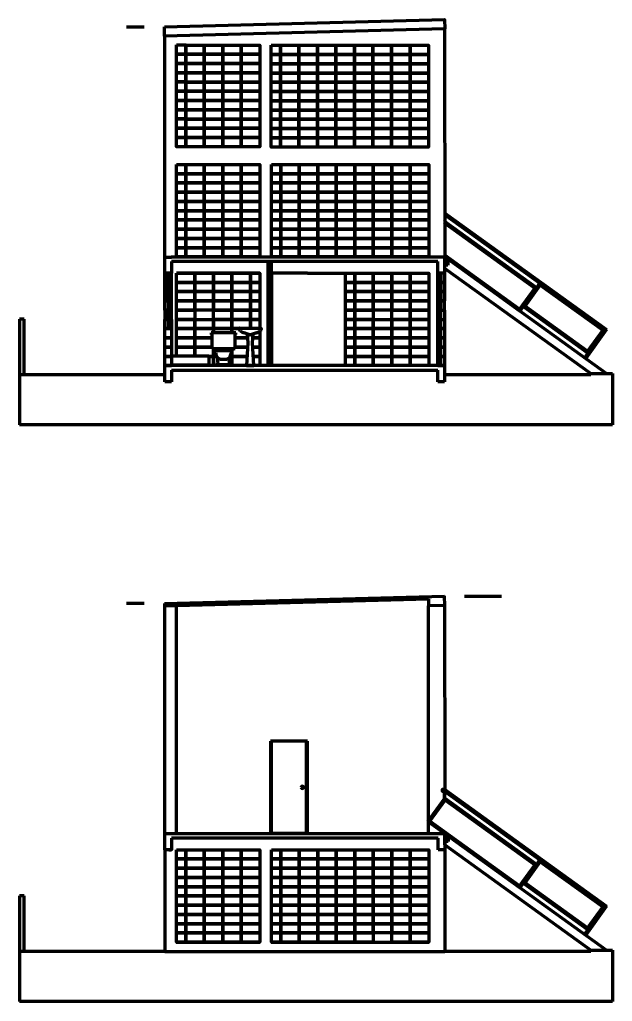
# Model space of a CAD drawing. Header units: millimetres. Extents: x 21.4 to 34.2, y 3.4 to 37.
# Drawn here: x 21.43 to 34.25, y 3.38 to 24.61 of the extents above; entities that cross this region are included whole.
import ezdxf

# ---------------------------------------------------------------- set-up
doc = ezdxf.new("R2010")
doc.units = ezdxf.units.MM
doc.layers.add('freecad trace layer', color=30, linetype='Continuous', lineweight=100)
doc.layers.add('grid', color=7, linetype='Continuous')
doc.layers.get('grid').off()

# ---------------------------------------------------------------- blocks, each defined once
blk = doc.blocks.new('A$C1769229921')
at = {"layer": 'freecad trace layer'}
for p, q in [((2.691, 21.066), (2.312, 21.066)), ((3.133, 20.873), (3.133, 21.072)), ((9.189, 21.03), (3.133, 20.873)), ((8.984, 21.224), (8.984, 21.221)), ((9.192, 21.03), (9.189, 21.03)), ((9.19, 17.047), (12.69, 14.528)), ((9.19, 17.01), (12.648, 14.521)), ((3.14, 16.096), (3.28, 16.096)), ((3.14, 15.747), (3.14, 16.096)), ((3.28, 15.997), (3.28, 15.747)), ((5.365, 15.997), (5.365, 15.758)), ((5.44, 15.997), (5.44, 15.758)), ((9.045, 16.097), (9.185, 16.097)), ((9.045, 15.748), (9.045, 15.997)), ((9.185, 16.097), (9.185, 15.748)), ((9.26, 16.023), (9.185, 16.023)), ((9.26, 15.923), (9.185, 15.923)), ((9.19, 16.097), (12.69, 13.577)), ((9.19, 16.023), (9.19, 15.923)), ((9.24, 15.998), (9.21, 15.998)), ((9.24, 15.948), (9.21, 15.948)), ((9.225, 15.983), (9.225, 16.013)), ((9.225, 15.963), (9.225, 15.933)), ((9.26, 16.023), (9.26, 15.923)), ((3.14, 15.548), (3.14, 15.748)), ((3.14, 15.748), (3.22, 15.748)), ((3.14, 15.748), (3.14, 15.548)), ((3.28, 15.747), (3.14, 15.747)), ((3.22, 14.548), (3.22, 15.747)), ((3.22, 15.732), (3.27, 15.732)), ((3.225, 15.747), (3.275, 15.747)), ((3.27, 14.548), (3.27, 15.747)), ((3.28, 14.748), (3.28, 15.747)), ((5.19, 15.748), (3.39, 15.748)), ((4.99, 15.748), (4.99, 14.561)), ((4.99, 15.748), (4.99, 14.561)), ((5.44, 15.758), (5.365, 15.758)), ((5.365, 15.758), (5.365, 13.754)), ((5.437, 15.748), (5.387, 15.748)), ((5.44, 15.758), (5.44, 13.748)), ((5.453, 13.748), (5.453, 15.748)), ((6.223, 15.748), (5.453, 15.748)), ((6.223, 15.748), (7.04, 15.748)), ((7.045, 13.748), (7.045, 15.748)), ((8.845, 15.748), (8.845, 13.748)), ((9.045, 14.748), (9.045, 15.748)), ((9.185, 15.748), (9.045, 15.748)), ((9.101, 15.748), (9.051, 15.748)), ((9.055, 14.548), (9.055, 15.748)), ((9.055, 13.748), (9.055, 15.748)), ((9.105, 15.733), (9.055, 15.733)), ((9.105, 14.548), (9.105, 15.748)), ((9.105, 13.748), (9.105, 15.748)), ((9.185, 15.748), (9.105, 15.748)), ((9.185, 15.748), (9.185, 15.548)), ((9.185, 15.548), (9.185, 15.748)), ((9.19, 15.85), (12.348, 13.577)), ((3.22, 15.548), (3.14, 15.548)), ((3.14, 15.348), (3.14, 15.548)), ((3.14, 15.548), (3.22, 15.548)), ((3.14, 15.548), (3.14, 15.348)), ((9.105, 15.548), (9.185, 15.548)), ((9.185, 15.548), (9.105, 15.548)), ((9.185, 15.548), (9.185, 15.348)), ((9.185, 15.348), (9.185, 15.548)), ((3.14, 15.148), (3.14, 15.348)), ((3.14, 15.348), (3.22, 15.348)), ((3.22, 15.348), (3.14, 15.348)), ((3.14, 15.348), (3.14, 15.148)), ((9.105, 15.348), (9.185, 15.348)), ((9.185, 15.348), (9.105, 15.348)), ((9.185, 15.348), (9.185, 15.148)), ((9.185, 15.148), (9.185, 15.348)), ((3.14, 14.948), (3.14, 15.148)), ((3.14, 15.148), (3.22, 15.148)), ((3.22, 15.148), (3.14, 15.148)), ((9.105, 15.148), (9.185, 15.148)), ((9.185, 15.148), (9.105, 15.148)), ((9.185, 14.948), (9.185, 15.148)), ((3.22, 14.948), (3.14, 14.948)), ((3.14, 14.948), (3.14, 14.748)), ((9.105, 14.948), (9.185, 14.948)), ((9.185, 14.948), (9.185, 14.748)), ((0, 14.75), (0, 13.648)), ((0, 14.75), (0, 13.548)), ((0.1, 14.75), (0, 14.75)), ((0.1, 14.75), (0, 14.75)), ((0.1, 13.648), (0.1, 14.75)), ((0.1, 13.548), (0.1, 14.75)), ((3.14, 14.548), (3.14, 14.748)), ((3.14, 14.748), (3.22, 14.748)), ((3.27, 14.748), (3.28, 14.748)), ((3.28, 14.748), (3.28, 14.548)), ((9.045, 14.548), (9.045, 14.748)), ((9.045, 14.748), (9.055, 14.748)), ((9.105, 14.748), (9.185, 14.748)), ((9.185, 14.748), (9.185, 14.548)), ((3.28, 14.548), (3.14, 14.548)), ((3.22, 14.563), (3.27, 14.563)), ((3.22, 14.548), (3.27, 14.548)), ((4.407, 14.459), (4.14, 14.459)), ((4.14, 14.459), (4.14, 14.421)), ((4.674, 14.459), (4.407, 14.459)), ((4.674, 14.421), (4.674, 14.459)), ((4.744, 14.527), (4.744, 14.551)), ((4.771, 14.498), (4.748, 14.515)), ((4.754, 14.561), (5.215, 14.561)), ((4.934, 14.425), (4.851, 14.455)), ((5.118, 14.455), (5.035, 14.425)), ((5.19, 14.492), (5.19, 14.348)), ((5.221, 14.515), (5.198, 14.498)), ((5.225, 14.551), (5.225, 14.527)), ((9.045, 14.348), (9.045, 14.548)), ((9.045, 14.548), (9.185, 14.548)), ((9.185, 14.548), (9.045, 14.548)), ((9.105, 14.563), (9.055, 14.563)), ((9.185, 14.548), (9.185, 14.348)), ((12.648, 14.521), (12.215, 13.919)), ((12.69, 14.528), (12.239, 13.901)), ((4.14, 14.421), (4.153, 14.421)), ((4.153, 14.421), (4.153, 14.116)), ((4.661, 14.116), (4.661, 14.421)), ((4.661, 14.421), (4.674, 14.421)), ((4.927, 14.348), (4.661, 14.348)), ((4.661, 14.348), (4.927, 14.348)), ((5.19, 14.348), (5.041, 14.348)), ((5.041, 14.348), (5.19, 14.348)), ((5.19, 14.348), (5.19, 14.148)), ((9.055, 14.348), (9.045, 14.348)), ((9.105, 14.348), (9.185, 14.348)), ((9.185, 14.348), (9.105, 14.348)), ((9.185, 14.348), (9.185, 14.148)), ((3.39, 14.148), (3.79, 14.148)), ((3.39, 13.961), (3.39, 14.148)), ((3.79, 14.148), (3.79, 13.961)), ((3.79, 13.961), (3.79, 14.148)), ((3.79, 14.148), (4.153, 14.148)), ((4.153, 14.116), (4.28, 14.116)), ((4.19, 14.116), (4.19, 13.948)), ((4.28, 14.103), (4.204, 14.103)), ((4.204, 14.103), (4.204, 14.078)), ((4.204, 14.078), (4.216, 14.078)), ((4.216, 14.078), (4.597, 14.078)), ((4.216, 14.078), (4.216, 14.04)), ((4.229, 14.027), (4.242, 14.027)), ((4.242, 14.027), (4.242, 14.014)), ((4.28, 14.116), (4.534, 14.116)), ((4.28, 14.116), (4.28, 14.103)), ((4.343, 14.103), (4.28, 14.103)), ((4.343, 14.103), (4.343, 14.078)), ((4.47, 14.103), (4.47, 14.078)), ((4.47, 14.103), (4.534, 14.103)), ((4.534, 14.103), (4.534, 14.116)), ((4.534, 14.116), (4.661, 14.116)), ((4.61, 14.103), (4.534, 14.103)), ((4.572, 14.014), (4.572, 14.027)), ((4.572, 14.027), (4.585, 14.027)), ((4.59, 13.948), (4.59, 14.028)), ((4.597, 14.04), (4.597, 14.078)), ((4.597, 14.078), (4.61, 14.078)), ((4.61, 14.078), (4.61, 14.103)), ((4.661, 14.148), (4.929, 14.148)), ((4.929, 14.148), (4.661, 14.148)), ((5.04, 14.148), (5.19, 14.148)), ((5.19, 14.148), (5.04, 14.148)), ((5.19, 14.148), (5.19, 13.948)), ((9.105, 14.148), (9.185, 14.148)), ((9.185, 14.148), (9.105, 14.148)), ((9.185, 14.148), (9.185, 13.948)), ((3.293, 13.961), (3.28, 13.961)), ((3.293, 13.961), (4.093, 13.961)), ((3.293, 13.761), (3.293, 13.961)), ((4.093, 13.961), (4.093, 13.761)), ((4.093, 13.948), (4.19, 13.948)), ((4.19, 13.948), (4.093, 13.948)), ((4.19, 13.948), (4.19, 13.748)), ((4.28, 13.924), (4.28, 13.824)), ((4.369, 13.887), (4.445, 13.887)), ((4.534, 13.824), (4.534, 13.924)), ((4.917, 13.948), (4.59, 13.948)), ((4.59, 13.748), (4.59, 13.948)), ((4.59, 13.948), (4.917, 13.948)), ((5.19, 13.948), (5.052, 13.948)), ((5.052, 13.948), (5.19, 13.948)), ((5.19, 13.948), (5.19, 13.748)), ((9.045, 13.748), (9.045, 13.948)), ((9.045, 13.948), (9.055, 13.948)), ((9.105, 13.948), (9.185, 13.948)), ((9.185, 13.948), (9.105, 13.948)), ((9.185, 13.948), (9.185, 13.748)), ((3.14, 13.748), (3.28, 13.748)), ((3.14, 13.398), (3.14, 13.748)), ((9.045, 13.748), (3.28, 13.748)), ((3.28, 13.648), (9.045, 13.648)), ((3.28, 13.648), (3.28, 13.398)), ((4.093, 13.761), (3.293, 13.761)), ((4.305, 13.773), (4.242, 13.773)), ((4.242, 13.773), (4.242, 13.748)), ((4.305, 13.798), (4.305, 13.773)), ((4.305, 13.773), (4.508, 13.773)), ((4.508, 13.773), (4.508, 13.798)), ((4.572, 13.773), (4.508, 13.773)), ((4.572, 13.748), (4.572, 13.773)), ((4.99, 13.748), (4.59, 13.748)), ((5.19, 13.748), (4.99, 13.748)), ((5.437, 13.754), (5.387, 13.754)), ((9.045, 13.747), (9.045, 13.748)), ((9.185, 13.748), (9.045, 13.748)), ((9.045, 13.747), (9.185, 13.747)), ((9.045, 13.398), (9.045, 13.648)), ((9.185, 13.748), (9.185, 13.448)), ((9.185, 13.747), (9.185, 13.398)), ((3.14, 13.548), (0, 13.548)), ((0, 13.548), (0, 12.468)), ((3.28, 13.398), (3.14, 13.398)), ((9.185, 13.398), (9.045, 13.398)), ((12.348, 13.548), (9.19, 13.548)), ((12.348, 13.577), (12.815, 13.577)), ((12.348, 13.577), (12.348, 13.548)), ((12.815, 13.577), (12.815, 12.468)), ((12.815, 13.548), (12.815, 12.468)), ((12.815, 12.468), (0, 12.468)), ((9.192, 8.562), (9.187, 8.761)), ((9.621, 8.761), (10.416, 8.761)), ((2.693, 8.604), (2.311, 8.604)), ((3.133, 8.553), (8.84, 8.701)), ((3.133, 8.603), (3.133, 8.553)), ((3.137, 8.405), (3.137, 8.553)), ((3.384, 8.559), (3.384, 3.628)), ((8.84, 8.701), (8.84, 8.555)), ((9.192, 8.562), (8.84, 8.555)), ((6.223, 5.628), (5.423, 5.628)), ((9.185, 4.385), (9.185, 4.578)), ((9.19, 4.578), (9.185, 4.578)), ((9.19, 4.578), (12.69, 2.059)), ((9.19, 4.392), (9.19, 4.578)), ((9.19, 4.541), (12.648, 2.053)), ((9.05, 3.628), (9.19, 3.628)), ((9.19, 3.628), (12.69, 1.108)), ((9.19, 3.382), (9.19, 3.628)), ((9.19, 3.628), (9.19, 3.279)), ((9.05, 3.279), (9.05, 3.528)), ((9.265, 3.554), (9.19, 3.554)), ((9.265, 3.454), (9.19, 3.454)), ((9.195, 3.554), (9.195, 3.454)), ((9.245, 3.529), (9.215, 3.529)), ((9.245, 3.479), (9.215, 3.479)), ((9.23, 3.514), (9.23, 3.544)), ((9.23, 3.494), (9.23, 3.464)), ((9.265, 3.554), (9.265, 3.454)), ((3.14, 3.279), (3.14, 1.079)), ((3.225, 3.279), (3.275, 3.279)), ((9.19, 3.279), (9.05, 3.279)), ((9.19, 3.382), (12.348, 1.108)), ((9.19, 3.279), (9.19, 1.079)), ((0, 2.281), (0, 1.179)), ((0, 2.281), (0, 1.079)), ((0.1, 2.281), (0, 2.281)), ((0.1, 2.281), (0, 2.281)), ((0.1, 1.179), (0.1, 2.281)), ((0.1, 1.079), (0.1, 2.281)), ((12.648, 2.053), (12.215, 1.451)), ((12.69, 2.059), (12.239, 1.433)), ((3.383, 1.279), (5.19, 1.279)), ((5.44, 1.279), (8.845, 1.279)), ((3.14, 1.079), (0, 1.079)), ((0, 1.079), (0, 0)), ((12.348, 1.079), (9.19, 1.079)), ((12.348, 1.108), (12.815, 1.108)), ((12.348, 1.108), (12.348, 1.079)), ((12.815, 1.108), (12.815, 0)), ((12.815, 1.108), (12.815, 0)), ((12.815, 0), (0, 0))]:
    blk.add_line(p, q, dxfattribs=at)
at = {"layer": 'freecad trace layer', "extrusion": (-4.44089e-16, 5.03198e-31, -1)}
for p, q in [((5.423, 5.628), (5.423, 3.628)), ((5.448, 3.628), (5.448, 5.628)), ((5.448, 3.628), (5.448, 5.628)), ((6.198, 5.628), (5.448, 5.628)), ((6.198, 5.628), (6.198, 3.628)), ((6.198, 5.628), (6.198, 3.628)), ((6.223, 3.628), (6.223, 5.628)), ((6.223, 3.628), (5.423, 3.628)), ((6.198, 3.628), (5.448, 3.628)), ((6.198, 3.628), (5.448, 3.628)), ((6.198, 3.628), (5.448, 3.628))]:
    blk.add_line(p, q, dxfattribs=at)
at = {"layer": 'freecad trace layer'}
for points in [[(3.133, 21.072), (9.185, 21.229), (9.192, 21.03), (9.192, 21.03), (9.192, 21.03), (9.192, 21.03), (9.192, 21.03)], [(9.189, 21.03), (9.19, 16.097), (9.19, 16.097), (9.19, 16.097)], [(3.14, 16.097), (3.14, 16.097), (3.137, 20.873), (3.137, 20.873)], [(9.185, 16.854), (9.19, 16.861), (11.179, 15.43), (10.816, 14.926), (9.19, 16.097)], [(9.185, 16.803), (9.197, 16.819), (11.137, 15.423), (10.81, 14.968), (9.19, 16.134)], [(3.28, 16.096), (3.28, 16.097), (9.05, 16.097)], [(9.045, 15.997), (3.28, 15.997)], [(5.387, 15.748), (5.387, 13.754)], [(5.437, 15.748), (5.437, 13.754)], [(3.27, 15.548), (3.28, 15.548)], [(9.055, 15.548), (9.045, 15.548)], [(3.27, 15.348), (3.28, 15.348)], [(9.056, 15.348), (9.046, 15.348)], [(3.27, 15.148), (3.28, 15.148)], [(9.056, 15.148), (9.046, 15.148)], [(3.27, 14.948), (3.28, 14.948)], [(9.056, 14.948), (9.046, 14.948)], [(4.744, 14.548), (4.59, 14.548), (4.59, 14.748), (4.99, 14.748), (4.99, 14.561)], [(4.99, 14.561), (4.99, 14.748), (5.19, 14.748), (5.19, 14.561)], [(4.153, 14.348), (3.79, 14.348), (3.79, 14.548), (4.19, 14.548), (4.19, 14.459)], [(4.19, 14.459), (4.19, 14.548), (4.59, 14.548), (4.59, 14.459)], [(4.59, 14.459), (4.59, 14.548), (4.744, 14.548)], [(4.153, 14.148), (3.79, 14.148), (3.79, 14.348), (4.153, 14.348)], [(9.055, 14.148), (9.045, 14.148), (9.045, 14.348), (9.055, 14.348)], [(4.261, 13.948), (4.19, 13.948), (4.19, 14.116)], [(4.59, 14.027), (4.59, 13.948), (4.553, 13.948)], [(9.055, 13.948), (9.045, 13.948), (9.045, 14.148), (9.055, 14.148)], [(4.553, 13.948), (4.59, 13.948), (4.59, 13.748), (4.19, 13.748), (4.19, 13.948), (4.261, 13.948)], [(3.133, 8.603), (9.185, 8.761), (9.185, 8.761), (9.185, 8.761), (9.185, 8.761), (9.185, 8.761), (9.185, 8.761)], [(8.84, 3.628), (8.84, 8.555)], [(9.189, 8.562), (9.19, 4.578)], [(3.14, 3.628), (3.14, 3.628), (3.137, 8.405), (3.137, 8.405)], [(3.28, 3.528), (3.28, 3.279), (3.14, 3.279), (3.14, 3.628), (3.28, 3.628)], [(3.28, 3.628), (3.28, 3.628), (9.05, 3.628)], [(9.05, 3.528), (3.28, 3.528)], [(3.14, 1.079), (9.19, 1.079)]]:
    blk.add_lwpolyline(points, dxfattribs=at)
for points in [[(3.39, 20.681), (3.59, 20.681), (3.59, 20.481), (3.39, 20.481)], [(3.59, 20.68), (3.99, 20.68), (3.99, 20.48), (3.59, 20.48)], [(3.99, 20.68), (4.39, 20.68), (4.39, 20.48), (3.99, 20.48)], [(4.39, 20.68), (4.79, 20.68), (4.79, 20.48), (4.39, 20.48)], [(4.79, 20.68), (5.19, 20.68), (5.19, 20.48), (4.79, 20.48)], [(5.44, 20.675), (5.64, 20.675), (5.64, 20.475), (5.44, 20.475)], [(5.64, 20.675), (6.04, 20.675), (6.04, 20.475), (5.64, 20.475)], [(6.04, 20.675), (6.44, 20.675), (6.44, 20.475), (6.04, 20.475)], [(6.44, 20.675), (6.84, 20.675), (6.84, 20.475), (6.44, 20.475)], [(6.84, 20.675), (7.24, 20.675), (7.24, 20.475), (6.84, 20.475)], [(7.24, 20.675), (7.64, 20.675), (7.64, 20.475), (7.24, 20.475)], [(7.64, 20.675), (8.04, 20.675), (8.04, 20.475), (7.64, 20.475)], [(8.04, 20.675), (8.44, 20.675), (8.44, 20.475), (8.04, 20.475)], [(8.44, 20.675), (8.84, 20.675), (8.84, 20.475), (8.44, 20.475)], [(3.39, 20.481), (3.59, 20.481), (3.59, 20.281), (3.39, 20.281)], [(3.59, 20.48), (3.99, 20.48), (3.99, 20.28), (3.59, 20.28)], [(3.99, 20.48), (4.39, 20.48), (4.39, 20.28), (3.99, 20.28)], [(4.39, 20.48), (4.79, 20.48), (4.79, 20.28), (4.39, 20.28)], [(4.79, 20.48), (5.19, 20.48), (5.19, 20.28), (4.79, 20.28)], [(5.44, 20.475), (5.64, 20.475), (5.64, 20.275), (5.44, 20.275)], [(5.64, 20.475), (6.04, 20.475), (6.04, 20.275), (5.64, 20.275)], [(6.04, 20.475), (6.44, 20.475), (6.44, 20.275), (6.04, 20.275)], [(6.44, 20.475), (6.84, 20.475), (6.84, 20.275), (6.44, 20.275)], [(6.84, 20.475), (7.24, 20.475), (7.24, 20.275), (6.84, 20.275)], [(7.24, 20.475), (7.64, 20.475), (7.64, 20.275), (7.24, 20.275)], [(7.64, 20.475), (8.04, 20.475), (8.04, 20.275), (7.64, 20.275)], [(8.04, 20.475), (8.44, 20.475), (8.44, 20.275), (8.04, 20.275)], [(8.44, 20.475), (8.84, 20.475), (8.84, 20.275), (8.44, 20.275)], [(3.39, 20.281), (3.59, 20.281), (3.59, 20.081), (3.39, 20.081)], [(3.59, 20.28), (3.99, 20.28), (3.99, 20.08), (3.59, 20.08)], [(3.99, 20.28), (4.39, 20.28), (4.39, 20.08), (3.99, 20.08)], [(4.39, 20.28), (4.79, 20.28), (4.79, 20.08), (4.39, 20.08)], [(4.79, 20.28), (5.19, 20.28), (5.19, 20.08), (4.79, 20.08)], [(5.44, 20.275), (5.64, 20.275), (5.64, 20.075), (5.44, 20.075)], [(5.64, 20.275), (6.04, 20.275), (6.04, 20.075), (5.64, 20.075)], [(6.04, 20.275), (6.44, 20.275), (6.44, 20.075), (6.04, 20.075)], [(6.44, 20.275), (6.84, 20.275), (6.84, 20.075), (6.44, 20.075)], [(6.84, 20.275), (7.24, 20.275), (7.24, 20.075), (6.84, 20.075)], [(7.24, 20.275), (7.64, 20.275), (7.64, 20.075), (7.24, 20.075)], [(7.64, 20.275), (8.04, 20.275), (8.04, 20.075), (7.64, 20.075)], [(8.04, 20.275), (8.44, 20.275), (8.44, 20.075), (8.04, 20.075)], [(8.44, 20.275), (8.84, 20.275), (8.84, 20.075), (8.44, 20.075)], [(3.39, 20.081), (3.59, 20.081), (3.59, 19.881), (3.39, 19.881)], [(3.59, 20.08), (3.99, 20.08), (3.99, 19.88), (3.59, 19.88)], [(3.99, 20.08), (4.39, 20.08), (4.39, 19.88), (3.99, 19.88)], [(4.39, 20.08), (4.79, 20.08), (4.79, 19.88), (4.39, 19.88)], [(4.79, 20.08), (5.19, 20.08), (5.19, 19.88), (4.79, 19.88)], [(5.44, 20.075), (5.64, 20.075), (5.64, 19.875), (5.44, 19.875)], [(5.64, 20.075), (6.04, 20.075), (6.04, 19.875), (5.64, 19.875)], [(6.04, 20.075), (6.44, 20.075), (6.44, 19.875), (6.04, 19.875)], [(6.44, 20.075), (6.84, 20.075), (6.84, 19.875), (6.44, 19.875)], [(6.84, 20.075), (7.24, 20.075), (7.24, 19.875), (6.84, 19.875)], [(7.24, 20.075), (7.64, 20.075), (7.64, 19.875), (7.24, 19.875)], [(7.64, 20.075), (8.04, 20.075), (8.04, 19.875), (7.64, 19.875)], [(8.04, 20.075), (8.44, 20.075), (8.44, 19.875), (8.04, 19.875)], [(8.44, 20.075), (8.84, 20.075), (8.84, 19.875), (8.44, 19.875)], [(3.39, 19.881), (3.59, 19.881), (3.59, 19.681), (3.39, 19.681)], [(3.59, 19.88), (3.99, 19.88), (3.99, 19.68), (3.59, 19.68)], [(3.99, 19.88), (4.39, 19.88), (4.39, 19.68), (3.99, 19.68)], [(4.39, 19.88), (4.79, 19.88), (4.79, 19.68), (4.39, 19.68)], [(4.79, 19.88), (5.19, 19.88), (5.19, 19.68), (4.79, 19.68)], [(5.44, 19.875), (5.64, 19.875), (5.64, 19.675), (5.44, 19.675)], [(5.64, 19.875), (6.04, 19.875), (6.04, 19.675), (5.64, 19.675)], [(6.04, 19.875), (6.44, 19.875), (6.44, 19.675), (6.04, 19.675)], [(6.44, 19.875), (6.84, 19.875), (6.84, 19.675), (6.44, 19.675)], [(6.84, 19.875), (7.24, 19.875), (7.24, 19.675), (6.84, 19.675)], [(7.24, 19.875), (7.64, 19.875), (7.64, 19.675), (7.24, 19.675)], [(7.64, 19.875), (8.04, 19.875), (8.04, 19.675), (7.64, 19.675)], [(8.04, 19.875), (8.44, 19.875), (8.44, 19.675), (8.04, 19.675)], [(8.44, 19.875), (8.84, 19.875), (8.84, 19.675), (8.44, 19.675)], [(3.39, 19.681), (3.59, 19.681), (3.59, 19.481), (3.39, 19.481)], [(3.59, 19.68), (3.99, 19.68), (3.99, 19.48), (3.59, 19.48)], [(3.99, 19.68), (4.39, 19.68), (4.39, 19.48), (3.99, 19.48)], [(4.39, 19.68), (4.79, 19.68), (4.79, 19.48), (4.39, 19.48)], [(4.79, 19.68), (5.19, 19.68), (5.19, 19.48), (4.79, 19.48)], [(5.44, 19.675), (5.64, 19.675), (5.64, 19.475), (5.44, 19.475)], [(5.64, 19.675), (6.04, 19.675), (6.04, 19.475), (5.64, 19.475)], [(6.04, 19.675), (6.44, 19.675), (6.44, 19.475), (6.04, 19.475)], [(6.44, 19.675), (6.84, 19.675), (6.84, 19.475), (6.44, 19.475)], [(6.84, 19.675), (7.24, 19.675), (7.24, 19.475), (6.84, 19.475)], [(7.24, 19.675), (7.64, 19.675), (7.64, 19.475), (7.24, 19.475)], [(7.64, 19.675), (8.04, 19.675), (8.04, 19.475), (7.64, 19.475)], [(8.04, 19.675), (8.44, 19.675), (8.44, 19.475), (8.04, 19.475)], [(8.44, 19.675), (8.84, 19.675), (8.84, 19.475), (8.44, 19.475)], [(3.39, 19.481), (3.59, 19.481), (3.59, 19.281), (3.39, 19.281)], [(3.59, 19.48), (3.99, 19.48), (3.99, 19.28), (3.59, 19.28)], [(3.99, 19.48), (4.39, 19.48), (4.39, 19.28), (3.99, 19.28)], [(4.39, 19.48), (4.79, 19.48), (4.79, 19.28), (4.39, 19.28)], [(4.79, 19.48), (5.19, 19.48), (5.19, 19.28), (4.79, 19.28)], [(5.44, 19.475), (5.64, 19.475), (5.64, 19.275), (5.44, 19.275)], [(5.64, 19.475), (6.04, 19.475), (6.04, 19.275), (5.64, 19.275)], [(6.04, 19.475), (6.44, 19.475), (6.44, 19.275), (6.04, 19.275)], [(6.44, 19.475), (6.84, 19.475), (6.84, 19.275), (6.44, 19.275)], [(6.84, 19.475), (7.24, 19.475), (7.24, 19.275), (6.84, 19.275)], [(7.24, 19.475), (7.64, 19.475), (7.64, 19.275), (7.24, 19.275)], [(7.64, 19.475), (8.04, 19.475), (8.04, 19.275), (7.64, 19.275)], [(8.04, 19.475), (8.44, 19.475), (8.44, 19.275), (8.04, 19.275)], [(8.44, 19.475), (8.84, 19.475), (8.84, 19.275), (8.44, 19.275)], [(3.39, 19.281), (3.59, 19.281), (3.59, 19.081), (3.39, 19.081)], [(3.59, 19.28), (3.99, 19.28), (3.99, 19.08), (3.59, 19.08)], [(3.99, 19.28), (4.39, 19.28), (4.39, 19.08), (3.99, 19.08)], [(4.39, 19.28), (4.79, 19.28), (4.79, 19.08), (4.39, 19.08)], [(4.79, 19.28), (5.19, 19.28), (5.19, 19.08), (4.79, 19.08)], [(5.44, 19.275), (5.64, 19.275), (5.64, 19.075), (5.44, 19.075)], [(5.64, 19.275), (6.04, 19.275), (6.04, 19.075), (5.64, 19.075)], [(6.04, 19.275), (6.44, 19.275), (6.44, 19.075), (6.04, 19.075)], [(6.44, 19.275), (6.84, 19.275), (6.84, 19.075), (6.44, 19.075)], [(6.84, 19.275), (7.24, 19.275), (7.24, 19.075), (6.84, 19.075)], [(7.24, 19.275), (7.64, 19.275), (7.64, 19.075), (7.24, 19.075)], [(7.64, 19.275), (8.04, 19.275), (8.04, 19.075), (7.64, 19.075)], [(8.04, 19.275), (8.44, 19.275), (8.44, 19.075), (8.04, 19.075)], [(8.44, 19.275), (8.84, 19.275), (8.84, 19.075), (8.44, 19.075)], [(3.39, 19.081), (3.59, 19.081), (3.59, 18.881), (3.39, 18.881)], [(3.59, 19.08), (3.99, 19.08), (3.99, 18.88), (3.59, 18.88)], [(3.99, 19.08), (4.39, 19.08), (4.39, 18.88), (3.99, 18.88)], [(4.39, 19.08), (4.79, 19.08), (4.79, 18.88), (4.39, 18.88)], [(4.79, 19.08), (5.19, 19.08), (5.19, 18.88), (4.79, 18.88)], [(5.44, 19.075), (5.64, 19.075), (5.64, 18.875), (5.44, 18.875)], [(5.64, 19.075), (6.04, 19.075), (6.04, 18.875), (5.64, 18.875)], [(6.04, 19.075), (6.44, 19.075), (6.44, 18.875), (6.04, 18.875)], [(6.44, 19.075), (6.84, 19.075), (6.84, 18.875), (6.44, 18.875)], [(6.84, 19.075), (7.24, 19.075), (7.24, 18.875), (6.84, 18.875)], [(7.24, 19.075), (7.64, 19.075), (7.64, 18.875), (7.24, 18.875)], [(7.64, 19.075), (8.04, 19.075), (8.04, 18.875), (7.64, 18.875)], [(8.04, 19.075), (8.44, 19.075), (8.44, 18.875), (8.04, 18.875)], [(8.44, 19.075), (8.84, 19.075), (8.84, 18.875), (8.44, 18.875)], [(3.39, 18.881), (3.59, 18.881), (3.59, 18.681), (3.39, 18.681)], [(3.59, 18.88), (3.99, 18.88), (3.99, 18.68), (3.59, 18.68)], [(3.99, 18.88), (4.39, 18.88), (4.39, 18.68), (3.99, 18.68)], [(4.39, 18.88), (4.79, 18.88), (4.79, 18.68), (4.39, 18.68)], [(4.79, 18.88), (5.19, 18.88), (5.19, 18.68), (4.79, 18.68)], [(5.44, 18.875), (5.64, 18.875), (5.64, 18.675), (5.44, 18.675)], [(5.64, 18.875), (6.04, 18.875), (6.04, 18.675), (5.64, 18.675)], [(6.04, 18.875), (6.44, 18.875), (6.44, 18.675), (6.04, 18.675)], [(6.44, 18.875), (6.84, 18.875), (6.84, 18.675), (6.44, 18.675)], [(6.84, 18.875), (7.24, 18.875), (7.24, 18.675), (6.84, 18.675)], [(7.24, 18.875), (7.64, 18.875), (7.64, 18.675), (7.24, 18.675)], [(7.64, 18.875), (8.04, 18.875), (8.04, 18.675), (7.64, 18.675)], [(8.04, 18.875), (8.44, 18.875), (8.44, 18.675), (8.04, 18.675)], [(8.44, 18.875), (8.84, 18.875), (8.84, 18.675), (8.44, 18.675)], [(3.39, 18.681), (3.59, 18.681), (3.59, 18.481), (3.39, 18.481)], [(3.59, 18.68), (3.99, 18.68), (3.99, 18.48), (3.59, 18.48)], [(3.99, 18.68), (4.39, 18.68), (4.39, 18.48), (3.99, 18.48)], [(4.39, 18.68), (4.79, 18.68), (4.79, 18.48), (4.39, 18.48)], [(4.79, 18.68), (5.19, 18.68), (5.19, 18.48), (4.79, 18.48)], [(5.44, 18.675), (5.64, 18.675), (5.64, 18.475), (5.44, 18.475)], [(5.64, 18.675), (6.04, 18.675), (6.04, 18.475), (5.64, 18.475)], [(6.04, 18.675), (6.44, 18.675), (6.44, 18.475), (6.04, 18.475)], [(6.44, 18.675), (6.84, 18.675), (6.84, 18.475), (6.44, 18.475)], [(6.84, 18.675), (7.24, 18.675), (7.24, 18.475), (6.84, 18.475)], [(7.24, 18.675), (7.64, 18.675), (7.64, 18.475), (7.24, 18.475)], [(7.64, 18.675), (8.04, 18.675), (8.04, 18.475), (7.64, 18.475)], [(8.04, 18.675), (8.44, 18.675), (8.44, 18.475), (8.04, 18.475)], [(8.44, 18.675), (8.84, 18.675), (8.84, 18.475), (8.44, 18.475)], [(3.39, 18.097), (3.59, 18.097), (3.59, 17.897), (3.39, 17.897)], [(3.59, 18.097), (3.99, 18.097), (3.99, 17.897), (3.59, 17.897)], [(3.99, 18.097), (4.39, 18.097), (4.39, 17.897), (3.99, 17.897)], [(4.39, 18.097), (4.79, 18.097), (4.79, 17.897), (4.39, 17.897)], [(4.79, 18.097), (5.19, 18.097), (5.19, 17.897), (4.79, 17.897)], [(5.445, 18.097), (5.645, 18.097), (5.645, 17.897), (5.445, 17.897)], [(5.645, 18.097), (6.045, 18.097), (6.045, 17.897), (5.645, 17.897)], [(6.045, 18.097), (6.445, 18.097), (6.445, 17.897), (6.045, 17.897)], [(6.445, 18.097), (6.845, 18.097), (6.845, 17.897), (6.445, 17.897)], [(6.845, 18.097), (7.245, 18.097), (7.245, 17.897), (6.845, 17.897)], [(7.245, 18.097), (7.645, 18.097), (7.645, 17.897), (7.245, 17.897)], [(7.645, 18.097), (8.045, 18.097), (8.045, 17.897), (7.645, 17.897)], [(8.045, 18.097), (8.445, 18.097), (8.445, 17.897), (8.045, 17.897)], [(8.445, 18.097), (8.845, 18.097), (8.845, 17.897), (8.445, 17.897)], [(3.39, 17.897), (3.59, 17.897), (3.59, 17.697), (3.39, 17.697)], [(3.59, 17.897), (3.99, 17.897), (3.99, 17.697), (3.59, 17.697)], [(3.99, 17.897), (4.39, 17.897), (4.39, 17.697), (3.99, 17.697)], [(4.39, 17.897), (4.79, 17.897), (4.79, 17.697), (4.39, 17.697)], [(4.79, 17.897), (5.19, 17.897), (5.19, 17.697), (4.79, 17.697)], [(5.445, 17.897), (5.645, 17.897), (5.645, 17.697), (5.445, 17.697)], [(5.645, 17.897), (6.045, 17.897), (6.045, 17.697), (5.645, 17.697)], [(6.045, 17.897), (6.445, 17.897), (6.445, 17.697), (6.045, 17.697)], [(6.445, 17.897), (6.845, 17.897), (6.845, 17.697), (6.445, 17.697)], [(6.845, 17.897), (7.245, 17.897), (7.245, 17.697), (6.845, 17.697)], [(7.245, 17.897), (7.645, 17.897), (7.645, 17.697), (7.245, 17.697)], [(7.645, 17.897), (8.045, 17.897), (8.045, 17.697), (7.645, 17.697)], [(8.045, 17.897), (8.445, 17.897), (8.445, 17.697), (8.045, 17.697)], [(8.445, 17.897), (8.845, 17.897), (8.845, 17.697), (8.445, 17.697)], [(3.39, 17.697), (3.59, 17.697), (3.59, 17.497), (3.39, 17.497)], [(3.59, 17.697), (3.99, 17.697), (3.99, 17.497), (3.59, 17.497)], [(3.99, 17.697), (4.39, 17.697), (4.39, 17.497), (3.99, 17.497)], [(4.39, 17.697), (4.79, 17.697), (4.79, 17.497), (4.39, 17.497)], [(4.79, 17.697), (5.19, 17.697), (5.19, 17.497), (4.79, 17.497)], [(5.445, 17.697), (5.645, 17.697), (5.645, 17.497), (5.445, 17.497)], [(5.645, 17.697), (6.045, 17.697), (6.045, 17.497), (5.645, 17.497)], [(6.045, 17.697), (6.445, 17.697), (6.445, 17.497), (6.045, 17.497)], [(6.445, 17.697), (6.845, 17.697), (6.845, 17.497), (6.445, 17.497)], [(6.845, 17.697), (7.245, 17.697), (7.245, 17.497), (6.845, 17.497)], [(7.245, 17.697), (7.645, 17.697), (7.645, 17.497), (7.245, 17.497)], [(7.645, 17.697), (8.045, 17.697), (8.045, 17.497), (7.645, 17.497)], [(8.045, 17.697), (8.445, 17.697), (8.445, 17.497), (8.045, 17.497)], [(8.445, 17.697), (8.845, 17.697), (8.845, 17.497), (8.445, 17.497)], [(3.39, 17.497), (3.59, 17.497), (3.59, 17.297), (3.39, 17.297)], [(3.59, 17.497), (3.99, 17.497), (3.99, 17.297), (3.59, 17.297)], [(3.99, 17.497), (4.39, 17.497), (4.39, 17.297), (3.99, 17.297)], [(4.39, 17.497), (4.79, 17.497), (4.79, 17.297), (4.39, 17.297)], [(4.79, 17.497), (5.19, 17.497), (5.19, 17.297), (4.79, 17.297)], [(5.445, 17.497), (5.645, 17.497), (5.645, 17.297), (5.445, 17.297)], [(5.645, 17.497), (6.045, 17.497), (6.045, 17.297), (5.645, 17.297)], [(6.045, 17.497), (6.445, 17.497), (6.445, 17.297), (6.045, 17.297)], [(6.445, 17.497), (6.845, 17.497), (6.845, 17.297), (6.445, 17.297)], [(6.845, 17.497), (7.245, 17.497), (7.245, 17.297), (6.845, 17.297)], [(7.245, 17.497), (7.645, 17.497), (7.645, 17.297), (7.245, 17.297)], [(7.645, 17.497), (8.045, 17.497), (8.045, 17.297), (7.645, 17.297)], [(8.045, 17.497), (8.445, 17.497), (8.445, 17.297), (8.045, 17.297)], [(8.445, 17.497), (8.845, 17.497), (8.845, 17.297), (8.445, 17.297)], [(3.39, 17.297), (3.59, 17.297), (3.59, 17.097), (3.39, 17.097)], [(3.59, 17.297), (3.99, 17.297), (3.99, 17.097), (3.59, 17.097)], [(3.99, 17.297), (4.39, 17.297), (4.39, 17.097), (3.99, 17.097)], [(4.39, 17.297), (4.79, 17.297), (4.79, 17.097), (4.39, 17.097)], [(4.79, 17.297), (5.19, 17.297), (5.19, 17.097), (4.79, 17.097)], [(5.445, 17.297), (5.645, 17.297), (5.645, 17.097), (5.445, 17.097)], [(5.645, 17.297), (6.045, 17.297), (6.045, 17.097), (5.645, 17.097)], [(6.045, 17.297), (6.445, 17.297), (6.445, 17.097), (6.045, 17.097)], [(6.445, 17.297), (6.845, 17.297), (6.845, 17.097), (6.445, 17.097)], [(6.845, 17.297), (7.245, 17.297), (7.245, 17.097), (6.845, 17.097)], [(7.245, 17.297), (7.645, 17.297), (7.645, 17.097), (7.245, 17.097)], [(7.645, 17.297), (8.045, 17.297), (8.045, 17.097), (7.645, 17.097)], [(8.045, 17.297), (8.445, 17.297), (8.445, 17.097), (8.045, 17.097)], [(8.445, 17.297), (8.845, 17.297), (8.845, 17.097), (8.445, 17.097)], [(3.39, 17.097), (3.59, 17.097), (3.59, 16.897), (3.39, 16.897)], [(3.59, 17.097), (3.99, 17.097), (3.99, 16.897), (3.59, 16.897)], [(3.99, 17.097), (4.39, 17.097), (4.39, 16.897), (3.99, 16.897)], [(4.39, 17.097), (4.79, 17.097), (4.79, 16.897), (4.39, 16.897)], [(4.79, 17.097), (5.19, 17.097), (5.19, 16.897), (4.79, 16.897)], [(5.445, 17.097), (5.645, 17.097), (5.645, 16.897), (5.445, 16.897)], [(5.645, 17.097), (6.045, 17.097), (6.045, 16.897), (5.645, 16.897)], [(6.045, 17.097), (6.445, 17.097), (6.445, 16.897), (6.045, 16.897)], [(6.445, 17.097), (6.845, 17.097), (6.845, 16.897), (6.445, 16.897)], [(6.845, 17.097), (7.245, 17.097), (7.245, 16.897), (6.845, 16.897)], [(7.245, 17.097), (7.645, 17.097), (7.645, 16.897), (7.245, 16.897)], [(7.645, 17.097), (8.045, 17.097), (8.045, 16.897), (7.645, 16.897)], [(8.045, 17.097), (8.445, 17.097), (8.445, 16.897), (8.045, 16.897)], [(8.445, 17.097), (8.845, 17.097), (8.845, 16.897), (8.445, 16.897)], [(3.39, 16.897), (3.59, 16.897), (3.59, 16.697), (3.39, 16.697)], [(3.59, 16.897), (3.99, 16.897), (3.99, 16.697), (3.59, 16.697)], [(3.99, 16.897), (4.39, 16.897), (4.39, 16.697), (3.99, 16.697)], [(4.39, 16.897), (4.79, 16.897), (4.79, 16.697), (4.39, 16.697)], [(4.79, 16.897), (5.19, 16.897), (5.19, 16.697), (4.79, 16.697)], [(5.445, 16.897), (5.645, 16.897), (5.645, 16.697), (5.445, 16.697)], [(5.645, 16.897), (6.045, 16.897), (6.045, 16.697), (5.645, 16.697)], [(6.045, 16.897), (6.445, 16.897), (6.445, 16.697), (6.045, 16.697)], [(6.445, 16.897), (6.845, 16.897), (6.845, 16.697), (6.445, 16.697)], [(6.845, 16.897), (7.245, 16.897), (7.245, 16.697), (6.845, 16.697)], [(7.245, 16.897), (7.645, 16.897), (7.645, 16.697), (7.245, 16.697)], [(7.645, 16.897), (8.045, 16.897), (8.045, 16.697), (7.645, 16.697)], [(8.045, 16.897), (8.445, 16.897), (8.445, 16.697), (8.045, 16.697)], [(8.445, 16.897), (8.845, 16.897), (8.845, 16.697), (8.445, 16.697)], [(3.39, 16.697), (3.59, 16.697), (3.59, 16.497), (3.39, 16.497)], [(3.59, 16.697), (3.99, 16.697), (3.99, 16.497), (3.59, 16.497)], [(3.99, 16.697), (4.39, 16.697), (4.39, 16.497), (3.99, 16.497)], [(4.39, 16.697), (4.79, 16.697), (4.79, 16.497), (4.39, 16.497)], [(4.79, 16.697), (5.19, 16.697), (5.19, 16.497), (4.79, 16.497)], [(5.445, 16.697), (5.645, 16.697), (5.645, 16.497), (5.445, 16.497)], [(5.645, 16.697), (6.045, 16.697), (6.045, 16.497), (5.645, 16.497)], [(6.045, 16.697), (6.445, 16.697), (6.445, 16.497), (6.045, 16.497)], [(6.445, 16.697), (6.845, 16.697), (6.845, 16.497), (6.445, 16.497)], [(6.845, 16.697), (7.245, 16.697), (7.245, 16.497), (6.845, 16.497)], [(7.245, 16.697), (7.645, 16.697), (7.645, 16.497), (7.245, 16.497)], [(7.645, 16.697), (8.045, 16.697), (8.045, 16.497), (7.645, 16.497)], [(8.045, 16.697), (8.445, 16.697), (8.445, 16.497), (8.045, 16.497)], [(8.445, 16.697), (8.845, 16.697), (8.845, 16.497), (8.445, 16.497)], [(3.39, 16.497), (3.59, 16.497), (3.59, 16.297), (3.39, 16.297)], [(3.59, 16.497), (3.99, 16.497), (3.99, 16.297), (3.59, 16.297)], [(3.99, 16.497), (4.39, 16.497), (4.39, 16.297), (3.99, 16.297)], [(4.39, 16.497), (4.79, 16.497), (4.79, 16.297), (4.39, 16.297)], [(4.79, 16.497), (5.19, 16.497), (5.19, 16.297), (4.79, 16.297)], [(5.445, 16.497), (5.645, 16.497), (5.645, 16.297), (5.445, 16.297)], [(5.645, 16.497), (6.045, 16.497), (6.045, 16.297), (5.645, 16.297)], [(6.045, 16.497), (6.445, 16.497), (6.445, 16.297), (6.045, 16.297)], [(6.445, 16.497), (6.845, 16.497), (6.845, 16.297), (6.445, 16.297)], [(6.845, 16.497), (7.245, 16.497), (7.245, 16.297), (6.845, 16.297)], [(7.245, 16.497), (7.645, 16.497), (7.645, 16.297), (7.245, 16.297)], [(7.645, 16.497), (8.045, 16.497), (8.045, 16.297), (7.645, 16.297)], [(8.045, 16.497), (8.445, 16.497), (8.445, 16.297), (8.045, 16.297)], [(8.445, 16.497), (8.845, 16.497), (8.845, 16.297), (8.445, 16.297)], [(3.39, 16.297), (3.59, 16.297), (3.59, 16.097), (3.39, 16.097)], [(3.59, 16.297), (3.99, 16.297), (3.99, 16.097), (3.59, 16.097)], [(3.99, 16.297), (4.39, 16.297), (4.39, 16.097), (3.99, 16.097)], [(4.39, 16.297), (4.79, 16.297), (4.79, 16.097), (4.39, 16.097)], [(4.79, 16.297), (5.19, 16.297), (5.19, 16.097), (4.79, 16.097)], [(5.445, 16.297), (5.645, 16.297), (5.645, 16.097), (5.445, 16.097)], [(5.645, 16.297), (6.045, 16.297), (6.045, 16.097), (5.645, 16.097)], [(6.045, 16.297), (6.445, 16.297), (6.445, 16.097), (6.045, 16.097)], [(6.445, 16.297), (6.845, 16.297), (6.845, 16.097), (6.445, 16.097)], [(6.845, 16.297), (7.245, 16.297), (7.245, 16.097), (6.845, 16.097)], [(7.245, 16.297), (7.645, 16.297), (7.645, 16.097), (7.245, 16.097)], [(7.645, 16.297), (8.045, 16.297), (8.045, 16.097), (7.645, 16.097)], [(8.045, 16.297), (8.445, 16.297), (8.445, 16.097), (8.045, 16.097)], [(8.445, 16.297), (8.845, 16.297), (8.845, 16.097), (8.445, 16.097)], [(3.39, 15.748), (3.79, 15.748), (3.79, 15.548), (3.39, 15.548)], [(3.79, 15.748), (4.19, 15.748), (4.19, 15.548), (3.79, 15.548)], [(4.19, 15.748), (4.59, 15.748), (4.59, 15.548), (4.19, 15.548)], [(4.59, 15.748), (4.99, 15.748), (4.99, 15.548), (4.59, 15.548)], [(4.99, 15.748), (5.19, 15.748), (5.19, 15.548), (4.99, 15.548)], [(7.045, 15.748), (7.245, 15.748), (7.245, 15.548), (7.045, 15.548)], [(7.245, 15.748), (7.645, 15.748), (7.645, 15.548), (7.245, 15.548)], [(7.645, 15.748), (8.045, 15.748), (8.045, 15.548), (7.645, 15.548)], [(8.045, 15.748), (8.445, 15.748), (8.445, 15.548), (8.045, 15.548)], [(8.445, 15.748), (8.845, 15.748), (8.845, 15.548), (8.445, 15.548)], [(3.39, 15.548), (3.79, 15.548), (3.79, 15.348), (3.39, 15.348)], [(3.79, 15.548), (4.19, 15.548), (4.19, 15.348), (3.79, 15.348)], [(4.19, 15.548), (4.59, 15.548), (4.59, 15.348), (4.19, 15.348)], [(4.59, 15.548), (4.99, 15.548), (4.99, 15.348), (4.59, 15.348)], [(4.99, 15.548), (5.19, 15.548), (5.19, 15.348), (4.99, 15.348)], [(7.045, 15.548), (7.245, 15.548), (7.245, 15.348), (7.045, 15.348)], [(7.245, 15.548), (7.645, 15.548), (7.645, 15.348), (7.245, 15.348)], [(7.645, 15.548), (8.045, 15.548), (8.045, 15.348), (7.645, 15.348)], [(8.045, 15.548), (8.445, 15.548), (8.445, 15.348), (8.045, 15.348)], [(8.445, 15.548), (8.845, 15.548), (8.845, 15.348), (8.445, 15.348)], [(12.286, 14.018), (10.887, 15.025), (11.249, 15.528), (12.648, 14.521)], [(3.39, 15.348), (3.79, 15.348), (3.79, 15.148), (3.39, 15.148)], [(3.79, 15.348), (4.19, 15.348), (4.19, 15.148), (3.79, 15.148)], [(4.19, 15.348), (4.59, 15.348), (4.59, 15.148), (4.19, 15.148)], [(4.59, 15.348), (4.99, 15.348), (4.99, 15.148), (4.59, 15.148)], [(4.99, 15.348), (5.19, 15.348), (5.19, 15.148), (4.99, 15.148)], [(7.045, 15.348), (7.245, 15.348), (7.245, 15.148), (7.045, 15.148)], [(7.245, 15.348), (7.645, 15.348), (7.645, 15.148), (7.245, 15.148)], [(7.645, 15.348), (8.045, 15.348), (8.045, 15.148), (7.645, 15.148)], [(8.045, 15.348), (8.445, 15.348), (8.445, 15.148), (8.045, 15.148)], [(8.445, 15.348), (8.845, 15.348), (8.845, 15.148), (8.445, 15.148)], [(12.279, 14.06), (10.929, 15.031), (11.256, 15.486), (12.606, 14.514)], [(3.39, 15.148), (3.79, 15.148), (3.79, 14.948), (3.39, 14.948)], [(3.79, 15.148), (4.19, 15.148), (4.19, 14.948), (3.79, 14.948)], [(4.19, 15.148), (4.59, 15.148), (4.59, 14.948), (4.19, 14.948)], [(4.59, 15.148), (4.99, 15.148), (4.99, 14.948), (4.59, 14.948)], [(4.99, 15.148), (5.19, 15.148), (5.19, 14.948), (4.99, 14.948)], [(7.045, 15.148), (7.245, 15.148), (7.245, 14.948), (7.045, 14.948)], [(7.245, 15.148), (7.645, 15.148), (7.645, 14.948), (7.245, 14.948)], [(7.645, 15.148), (8.045, 15.148), (8.045, 14.948), (7.645, 14.948)], [(8.045, 15.148), (8.445, 15.148), (8.445, 14.948), (8.045, 14.948)], [(8.445, 15.148), (8.845, 15.148), (8.845, 14.948), (8.445, 14.948)], [(3.39, 14.948), (3.79, 14.948), (3.79, 14.748), (3.39, 14.748)], [(4.19, 14.948), (4.59, 14.948), (4.59, 14.748), (4.19, 14.748)], [(4.59, 14.948), (4.99, 14.948), (4.99, 14.748), (4.59, 14.748)], [(4.99, 14.948), (5.19, 14.948), (5.19, 14.748), (4.99, 14.748)], [(7.045, 14.948), (7.245, 14.948), (7.245, 14.748), (7.045, 14.748)], [(7.245, 14.948), (7.645, 14.948), (7.645, 14.748), (7.245, 14.748)], [(8.045, 14.948), (8.445, 14.948), (8.445, 14.748), (8.045, 14.748)], [(8.445, 14.948), (8.845, 14.948), (8.845, 14.748), (8.445, 14.748)], [(3.39, 14.748), (3.79, 14.748), (3.79, 14.548), (3.39, 14.548)], [(3.79, 14.748), (4.19, 14.748), (4.19, 14.548), (3.79, 14.548)], [(4.19, 14.748), (4.59, 14.748), (4.59, 14.548), (4.19, 14.548)], [(7.045, 14.748), (7.245, 14.748), (7.245, 14.548), (7.045, 14.548)], [(7.245, 14.748), (7.645, 14.748), (7.645, 14.548), (7.245, 14.548)], [(7.645, 14.748), (8.045, 14.748), (8.045, 14.548), (7.645, 14.548)], [(8.045, 14.748), (8.445, 14.748), (8.445, 14.548), (8.045, 14.548)], [(8.445, 14.748), (8.845, 14.748), (8.845, 14.548), (8.445, 14.548)], [(3.14, 14.548), (3.28, 14.548), (3.28, 14.348), (3.14, 14.348)], [(3.39, 14.548), (3.79, 14.548), (3.79, 14.348), (3.39, 14.348)], [(7.045, 14.548), (7.245, 14.548), (7.245, 14.348), (7.045, 14.348)], [(7.245, 14.548), (7.645, 14.548), (7.645, 14.348), (7.245, 14.348)], [(7.645, 14.548), (8.045, 14.548), (8.045, 14.348), (7.645, 14.348)], [(8.045, 14.548), (8.445, 14.548), (8.445, 14.348), (8.045, 14.348)], [(8.445, 14.548), (8.845, 14.548), (8.845, 14.348), (8.445, 14.348)], [(3.14, 14.348), (3.28, 14.348), (3.28, 14.148), (3.14, 14.148)], [(3.39, 14.348), (3.79, 14.348), (3.79, 14.148), (3.39, 14.148)], [(7.045, 14.348), (7.245, 14.348), (7.245, 14.148), (7.045, 14.148)], [(7.245, 14.348), (7.645, 14.348), (7.645, 14.148), (7.245, 14.148)], [(7.645, 14.348), (8.045, 14.348), (8.045, 14.148), (7.645, 14.148)], [(8.045, 14.348), (8.445, 14.348), (8.445, 14.148), (8.045, 14.148)], [(8.445, 14.348), (8.845, 14.348), (8.845, 14.148), (8.445, 14.148)], [(3.14, 14.148), (3.28, 14.148), (3.28, 13.948), (3.14, 13.948)], [(7.045, 14.148), (7.245, 14.148), (7.245, 13.948), (7.045, 13.948)], [(7.245, 14.148), (7.645, 14.148), (7.645, 13.948), (7.245, 13.948)], [(7.645, 14.148), (8.045, 14.148), (8.045, 13.948), (7.645, 13.948)], [(8.045, 14.148), (8.445, 14.148), (8.445, 13.948), (8.045, 13.948)], [(8.445, 14.148), (8.845, 14.148), (8.845, 13.948), (8.445, 13.948)], [(3.14, 13.948), (3.28, 13.948), (3.28, 13.748), (3.14, 13.748)], [(7.045, 13.948), (7.245, 13.948), (7.245, 13.748), (7.045, 13.748)], [(7.245, 13.948), (7.645, 13.948), (7.645, 13.748), (7.245, 13.748)], [(7.645, 13.948), (8.045, 13.948), (8.045, 13.748), (7.645, 13.748)], [(8.045, 13.948), (8.445, 13.948), (8.445, 13.748), (8.045, 13.748)], [(8.445, 13.948), (8.845, 13.948), (8.845, 13.748), (8.445, 13.748)], [(9.185, 4.548), (9.185, 4.578), (9.135, 4.578), (9.135, 4.548)], [(8.828, 3.889), (9.19, 4.392), (11.179, 2.961), (10.816, 2.458)], [(8.87, 3.896), (9.197, 4.35), (11.137, 2.954), (10.81, 2.5)], [(3.39, 3.279), (3.59, 3.279), (3.59, 3.079), (3.39, 3.079)], [(3.59, 3.279), (3.99, 3.279), (3.99, 3.079), (3.59, 3.079)], [(3.99, 3.279), (4.39, 3.279), (4.39, 3.079), (3.99, 3.079)], [(4.39, 3.279), (4.79, 3.279), (4.79, 3.079), (4.39, 3.079)], [(4.79, 3.279), (5.19, 3.279), (5.19, 3.079), (4.79, 3.079)], [(5.445, 3.279), (5.645, 3.279), (5.645, 3.079), (5.445, 3.079)], [(5.645, 3.279), (6.045, 3.279), (6.045, 3.079), (5.645, 3.079)], [(6.045, 3.279), (6.445, 3.279), (6.445, 3.079), (6.045, 3.079)], [(6.445, 3.279), (6.845, 3.279), (6.845, 3.079), (6.445, 3.079)], [(6.845, 3.279), (7.245, 3.279), (7.245, 3.079), (6.845, 3.079)], [(7.245, 3.279), (7.645, 3.279), (7.645, 3.079), (7.245, 3.079)], [(7.645, 3.279), (8.045, 3.279), (8.045, 3.079), (7.645, 3.079)], [(8.045, 3.279), (8.445, 3.279), (8.445, 3.079), (8.045, 3.079)], [(8.445, 3.279), (8.845, 3.279), (8.845, 3.079), (8.445, 3.079)], [(3.39, 3.079), (3.59, 3.079), (3.59, 2.879), (3.39, 2.879)], [(3.59, 3.079), (3.99, 3.079), (3.99, 2.879), (3.59, 2.879)], [(3.99, 3.079), (4.39, 3.079), (4.39, 2.879), (3.99, 2.879)], [(4.39, 3.079), (4.79, 3.079), (4.79, 2.879), (4.39, 2.879)], [(4.79, 3.079), (5.19, 3.079), (5.19, 2.879), (4.79, 2.879)], [(5.445, 3.079), (5.645, 3.079), (5.645, 2.879), (5.445, 2.879)], [(5.645, 3.079), (6.045, 3.079), (6.045, 2.879), (5.645, 2.879)], [(6.045, 3.079), (6.445, 3.079), (6.445, 2.879), (6.045, 2.879)], [(6.445, 3.079), (6.845, 3.079), (6.845, 2.879), (6.445, 2.879)], [(6.845, 3.079), (7.245, 3.079), (7.245, 2.879), (6.845, 2.879)], [(7.245, 3.079), (7.645, 3.079), (7.645, 2.879), (7.245, 2.879)], [(7.645, 3.079), (8.045, 3.079), (8.045, 2.879), (7.645, 2.879)], [(8.045, 3.079), (8.445, 3.079), (8.445, 2.879), (8.045, 2.879)], [(8.445, 3.079), (8.845, 3.079), (8.845, 2.879), (8.445, 2.879)], [(12.286, 1.549), (10.887, 2.556), (11.249, 3.059), (12.648, 2.053)], [(12.279, 1.591), (10.929, 2.563), (11.256, 3.018), (12.606, 2.046)], [(3.39, 2.879), (3.59, 2.879), (3.59, 2.679), (3.39, 2.679)], [(3.59, 2.879), (3.99, 2.879), (3.99, 2.679), (3.59, 2.679)], [(3.99, 2.879), (4.39, 2.879), (4.39, 2.679), (3.99, 2.679)], [(4.39, 2.879), (4.79, 2.879), (4.79, 2.679), (4.39, 2.679)], [(4.79, 2.879), (5.19, 2.879), (5.19, 2.679), (4.79, 2.679)], [(5.445, 2.879), (5.645, 2.879), (5.645, 2.679), (5.445, 2.679)], [(5.645, 2.879), (6.045, 2.879), (6.045, 2.679), (5.645, 2.679)], [(6.045, 2.879), (6.445, 2.879), (6.445, 2.679), (6.045, 2.679)], [(6.445, 2.879), (6.845, 2.879), (6.845, 2.679), (6.445, 2.679)], [(6.845, 2.879), (7.245, 2.879), (7.245, 2.679), (6.845, 2.679)], [(7.245, 2.879), (7.645, 2.879), (7.645, 2.679), (7.245, 2.679)], [(7.645, 2.879), (8.045, 2.879), (8.045, 2.679), (7.645, 2.679)], [(8.045, 2.879), (8.445, 2.879), (8.445, 2.679), (8.045, 2.679)], [(8.445, 2.879), (8.845, 2.879), (8.845, 2.679), (8.445, 2.679)], [(3.39, 2.679), (3.59, 2.679), (3.59, 2.479), (3.39, 2.479)], [(3.59, 2.679), (3.99, 2.679), (3.99, 2.479), (3.59, 2.479)], [(3.99, 2.679), (4.39, 2.679), (4.39, 2.479), (3.99, 2.479)], [(4.39, 2.679), (4.79, 2.679), (4.79, 2.479), (4.39, 2.479)], [(4.79, 2.679), (5.19, 2.679), (5.19, 2.479), (4.79, 2.479)], [(5.445, 2.679), (5.645, 2.679), (5.645, 2.479), (5.445, 2.479)], [(5.645, 2.679), (6.045, 2.679), (6.045, 2.479), (5.645, 2.479)], [(6.045, 2.679), (6.445, 2.679), (6.445, 2.479), (6.045, 2.479)], [(6.445, 2.679), (6.845, 2.679), (6.845, 2.479), (6.445, 2.479)], [(6.845, 2.679), (7.245, 2.679), (7.245, 2.479), (6.845, 2.479)], [(7.245, 2.679), (7.645, 2.679), (7.645, 2.479), (7.245, 2.479)], [(7.645, 2.679), (8.045, 2.679), (8.045, 2.479), (7.645, 2.479)], [(8.045, 2.679), (8.445, 2.679), (8.445, 2.479), (8.045, 2.479)], [(8.445, 2.679), (8.845, 2.679), (8.845, 2.479), (8.445, 2.479)], [(3.39, 2.479), (3.59, 2.479), (3.59, 2.279), (3.39, 2.279)], [(3.59, 2.479), (3.99, 2.479), (3.99, 2.279), (3.59, 2.279)], [(3.99, 2.479), (4.39, 2.479), (4.39, 2.279), (3.99, 2.279)], [(4.39, 2.479), (4.79, 2.479), (4.79, 2.279), (4.39, 2.279)], [(4.79, 2.479), (5.19, 2.479), (5.19, 2.279), (4.79, 2.279)], [(5.445, 2.479), (5.645, 2.479), (5.645, 2.279), (5.445, 2.279)], [(5.645, 2.479), (6.045, 2.479), (6.045, 2.279), (5.645, 2.279)], [(6.045, 2.479), (6.445, 2.479), (6.445, 2.279), (6.045, 2.279)], [(6.445, 2.479), (6.845, 2.479), (6.845, 2.279), (6.445, 2.279)], [(6.845, 2.479), (7.245, 2.479), (7.245, 2.279), (6.845, 2.279)], [(7.245, 2.479), (7.645, 2.479), (7.645, 2.279), (7.245, 2.279)], [(7.645, 2.479), (8.045, 2.479), (8.045, 2.279), (7.645, 2.279)], [(8.045, 2.479), (8.445, 2.479), (8.445, 2.279), (8.045, 2.279)], [(8.445, 2.479), (8.845, 2.479), (8.845, 2.279), (8.445, 2.279)], [(3.39, 2.279), (3.59, 2.279), (3.59, 2.079), (3.39, 2.079)], [(3.59, 2.279), (3.99, 2.279), (3.99, 2.079), (3.59, 2.079)], [(3.99, 2.279), (4.39, 2.279), (4.39, 2.079), (3.99, 2.079)], [(4.39, 2.279), (4.79, 2.279), (4.79, 2.079), (4.39, 2.079)], [(4.79, 2.279), (5.19, 2.279), (5.19, 2.079), (4.79, 2.079)], [(5.445, 2.279), (5.645, 2.279), (5.645, 2.079), (5.445, 2.079)], [(5.645, 2.279), (6.045, 2.279), (6.045, 2.079), (5.645, 2.079)], [(6.045, 2.279), (6.445, 2.279), (6.445, 2.079), (6.045, 2.079)], [(6.445, 2.279), (6.845, 2.279), (6.845, 2.079), (6.445, 2.079)], [(6.845, 2.279), (7.245, 2.279), (7.245, 2.079), (6.845, 2.079)], [(7.245, 2.279), (7.645, 2.279), (7.645, 2.079), (7.245, 2.079)], [(7.645, 2.279), (8.045, 2.279), (8.045, 2.079), (7.645, 2.079)], [(8.045, 2.279), (8.445, 2.279), (8.445, 2.079), (8.045, 2.079)], [(8.445, 2.279), (8.845, 2.279), (8.845, 2.079), (8.445, 2.079)], [(3.39, 2.079), (3.59, 2.079), (3.59, 1.879), (3.39, 1.879)], [(3.59, 2.079), (3.99, 2.079), (3.99, 1.879), (3.59, 1.879)], [(3.99, 2.079), (4.39, 2.079), (4.39, 1.879), (3.99, 1.879)], [(4.39, 2.079), (4.79, 2.079), (4.79, 1.879), (4.39, 1.879)], [(4.79, 2.079), (5.19, 2.079), (5.19, 1.879), (4.79, 1.879)], [(5.445, 2.079), (5.645, 2.079), (5.645, 1.879), (5.445, 1.879)], [(5.645, 2.079), (6.045, 2.079), (6.045, 1.879), (5.645, 1.879)], [(6.045, 2.079), (6.445, 2.079), (6.445, 1.879), (6.045, 1.879)], [(6.445, 2.079), (6.845, 2.079), (6.845, 1.879), (6.445, 1.879)], [(6.845, 2.079), (7.245, 2.079), (7.245, 1.879), (6.845, 1.879)], [(7.245, 2.079), (7.645, 2.079), (7.645, 1.879), (7.245, 1.879)], [(7.645, 2.079), (8.045, 2.079), (8.045, 1.879), (7.645, 1.879)], [(8.045, 2.079), (8.445, 2.079), (8.445, 1.879), (8.045, 1.879)], [(8.445, 2.079), (8.845, 2.079), (8.845, 1.879), (8.445, 1.879)], [(3.39, 1.879), (3.59, 1.879), (3.59, 1.679), (3.39, 1.679)], [(3.59, 1.879), (3.99, 1.879), (3.99, 1.679), (3.59, 1.679)], [(3.99, 1.879), (4.39, 1.879), (4.39, 1.679), (3.99, 1.679)], [(4.39, 1.879), (4.79, 1.879), (4.79, 1.679), (4.39, 1.679)], [(4.79, 1.879), (5.19, 1.879), (5.19, 1.679), (4.79, 1.679)], [(5.445, 1.879), (5.645, 1.879), (5.645, 1.679), (5.445, 1.679)], [(5.645, 1.879), (6.045, 1.879), (6.045, 1.679), (5.645, 1.679)], [(6.045, 1.879), (6.445, 1.879), (6.445, 1.679), (6.045, 1.679)], [(6.445, 1.879), (6.845, 1.879), (6.845, 1.679), (6.445, 1.679)], [(6.845, 1.879), (7.245, 1.879), (7.245, 1.679), (6.845, 1.679)], [(7.245, 1.879), (7.645, 1.879), (7.645, 1.679), (7.245, 1.679)], [(7.645, 1.879), (8.045, 1.879), (8.045, 1.679), (7.645, 1.679)], [(8.045, 1.879), (8.445, 1.879), (8.445, 1.679), (8.045, 1.679)], [(8.445, 1.879), (8.845, 1.879), (8.845, 1.679), (8.445, 1.679)], [(3.39, 1.679), (3.59, 1.679), (3.59, 1.479), (3.39, 1.479)], [(3.59, 1.679), (3.99, 1.679), (3.99, 1.479), (3.59, 1.479)], [(3.99, 1.679), (4.39, 1.679), (4.39, 1.479), (3.99, 1.479)], [(4.39, 1.679), (4.79, 1.679), (4.79, 1.479), (4.39, 1.479)], [(4.79, 1.679), (5.19, 1.679), (5.19, 1.479), (4.79, 1.479)], [(5.445, 1.679), (5.645, 1.679), (5.645, 1.479), (5.445, 1.479)], [(5.645, 1.679), (6.045, 1.679), (6.045, 1.479), (5.645, 1.479)], [(6.045, 1.679), (6.445, 1.679), (6.445, 1.479), (6.045, 1.479)], [(6.445, 1.679), (6.845, 1.679), (6.845, 1.479), (6.445, 1.479)], [(6.845, 1.679), (7.245, 1.679), (7.245, 1.479), (6.845, 1.479)], [(7.245, 1.679), (7.645, 1.679), (7.645, 1.479), (7.245, 1.479)], [(7.645, 1.679), (8.045, 1.679), (8.045, 1.479), (7.645, 1.479)], [(8.045, 1.679), (8.445, 1.679), (8.445, 1.479), (8.045, 1.479)], [(8.445, 1.679), (8.845, 1.679), (8.845, 1.479), (8.445, 1.479)], [(3.39, 1.479), (3.59, 1.479), (3.59, 1.279), (3.39, 1.279)], [(3.59, 1.479), (3.99, 1.479), (3.99, 1.279), (3.59, 1.279)], [(3.99, 1.479), (4.39, 1.479), (4.39, 1.279), (3.99, 1.279)], [(4.39, 1.479), (4.79, 1.479), (4.79, 1.279), (4.39, 1.279)], [(4.79, 1.479), (5.19, 1.479), (5.19, 1.279), (4.79, 1.279)], [(5.445, 1.479), (5.645, 1.479), (5.645, 1.279), (5.445, 1.279)], [(5.645, 1.479), (6.045, 1.479), (6.045, 1.279), (5.645, 1.279)], [(6.045, 1.479), (6.445, 1.479), (6.445, 1.279), (6.045, 1.279)], [(6.445, 1.479), (6.845, 1.479), (6.845, 1.279), (6.445, 1.279)], [(6.845, 1.479), (7.245, 1.479), (7.245, 1.279), (6.845, 1.279)], [(7.245, 1.479), (7.645, 1.479), (7.645, 1.279), (7.245, 1.279)], [(8.045, 1.479), (8.445, 1.479), (8.445, 1.279), (8.045, 1.279)], [(8.445, 1.479), (8.845, 1.479), (8.845, 1.279), (8.445, 1.279)]]:
    blk.add_lwpolyline(points, close=True, dxfattribs=at)
blk.add_lwpolyline([(4.934, 14.24), (4.904, 13.748), (5.064, 13.748), (5.034, 14.24), (5.047, 14.429), (5.035, 14.425, -0.172111), (4.934, 14.425), (4.922, 14.429)], format="xyb", close=True, dxfattribs=at)
for centre in [(9.225, 15.998), (9.225, 15.948), (9.23, 3.529), (9.23, 3.479)]:
    blk.add_circle(centre, 0.005, dxfattribs=at)
at = {"layer": 'freecad trace layer', "extrusion": (-4.44089e-16, 5.03198e-31, -1)}
blk.add_circle((-6.113, 4.628), 0.025, dxfattribs=at)
at = {"layer": 'freecad trace layer'}
for centre, radius, start, end in [((4.754, 14.524), 0.0107, 162.7666, 233.0891), ((4.754, 14.551), 0.01, 90, 180), ((4.951, 14.738), 0.3, 233.0891, 250.4689), ((5.018, 14.738), 0.3, 289.5311, 306.9109), ((5.215, 14.551), 0.01, 0, 90), ((5.205, 14.527), 0.02, 324.1443, 0), ((4.984, 14.566), 0.15, 250.4689, 289.5311), ((4.229, 14.04), 0.0127, 180, 270), ((4.369, 14.014), 0.127, 180, 225.573), ((4.445, 14.014), 0.127, 314.427, 0), ((4.585, 14.04), 0.0127, 270, 0), ((4.369, 14.014), 0.127, 225.573, 270), ((4.305, 13.824), 0.0254, 180, 270), ((4.445, 14.014), 0.127, 270, 314.427), ((4.508, 13.824), 0.0254, 270, 0)]:
    blk.add_arc(centre, radius, start, end, dxfattribs=at)

msp = doc.modelspace()

# ---------------------------------------------------------------- block references
at = {"layer": 'grid'}
msp.add_blockref('A$C1769229921', (21.431, 3.383), dxfattribs=at)

doc.saveas('drawing.dxf')
